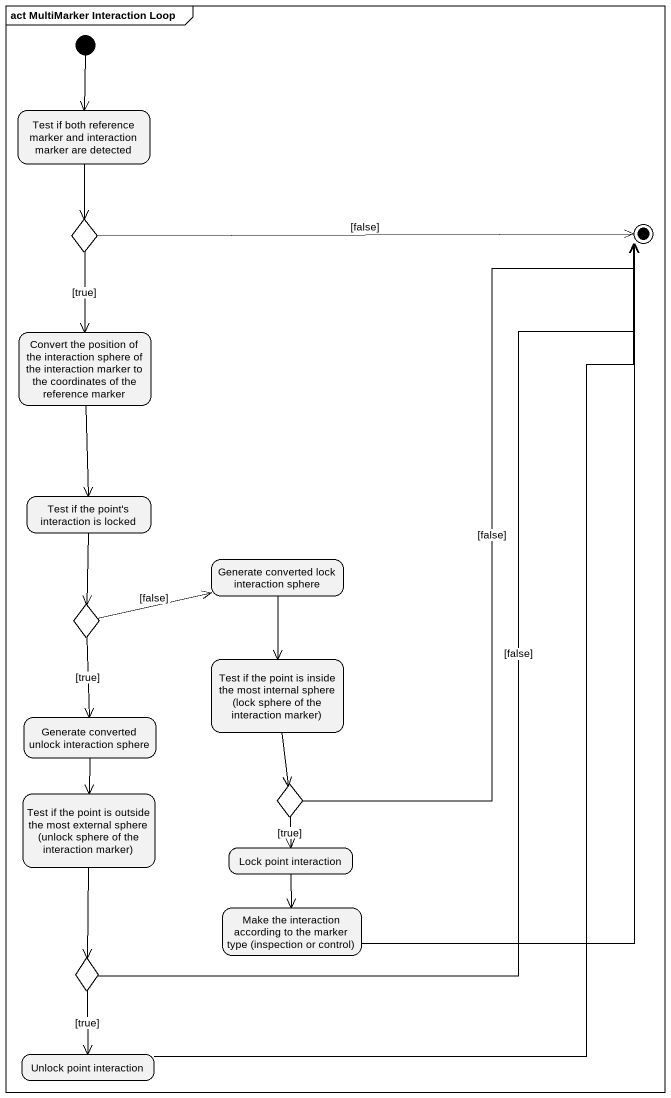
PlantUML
@startuml
mainframe act MultiMarker Interaction Loop
hide empty description
state "Test if both reference marker and interaction marker are detected" as Test_if_both_reference
state choice1 <<choice>>
state "Convert the position of the interaction sphere of the interaction marker to the coordinates of the reference marker" as Convert_the_position_of_the
state "Test if the point's interaction is locked" as Test_if_the_point_s
state "Generate converted lock interaction sphere" as Generate_converted_lock
state choice2 <<choice>>
state "Test if the point is inside the most internal sphere (lock sphere of the interaction marker)" as Test_if_the_point_is_inside
state "Generate converted unlock interaction sphere" as Generate_converted_unlock
state "Test if the point is outside the most external sphere (unlock sphere of the interaction marker)" as Test_if_the_point_is
state choice3 <<choice>>
state "Lock point interaction" as Lock_point_interaction
state "Make the interaction according to the marker type (inspection or control)" as Make_the_interaction
state choice4 <<choice>>
state "Unlock point interaction" as Unlock_point_interaction
[*] --> Test_if_both_reference
Test_if_both_reference --> choice1
choice1 --> Convert_the_position_of_the : [true]
Convert_the_position_of_the --> Test_if_the_point_s
Test_if_the_point_s --> choice2
Generate_converted_lock --> Test_if_the_point_is_inside
choice2 -right-> Generate_converted_lock : [false]
choice2 --> Generate_converted_unlock : [true]
Test_if_the_point_is_inside --> choice3
Generate_converted_unlock --> Test_if_the_point_is
Test_if_the_point_is --> choice4
choice3 --> Lock_point_interaction : [true]
Lock_point_interaction --> Make_the_interaction
choice4 --> Unlock_point_interaction : [true]
choice1 -right-> [*] : [false]
choice3 -up-> [*] : [false]
Make_the_interaction -up-> [*]
choice4 -up-> [*] : [false]
Unlock_point_interaction -up-> [*]
@enduml
